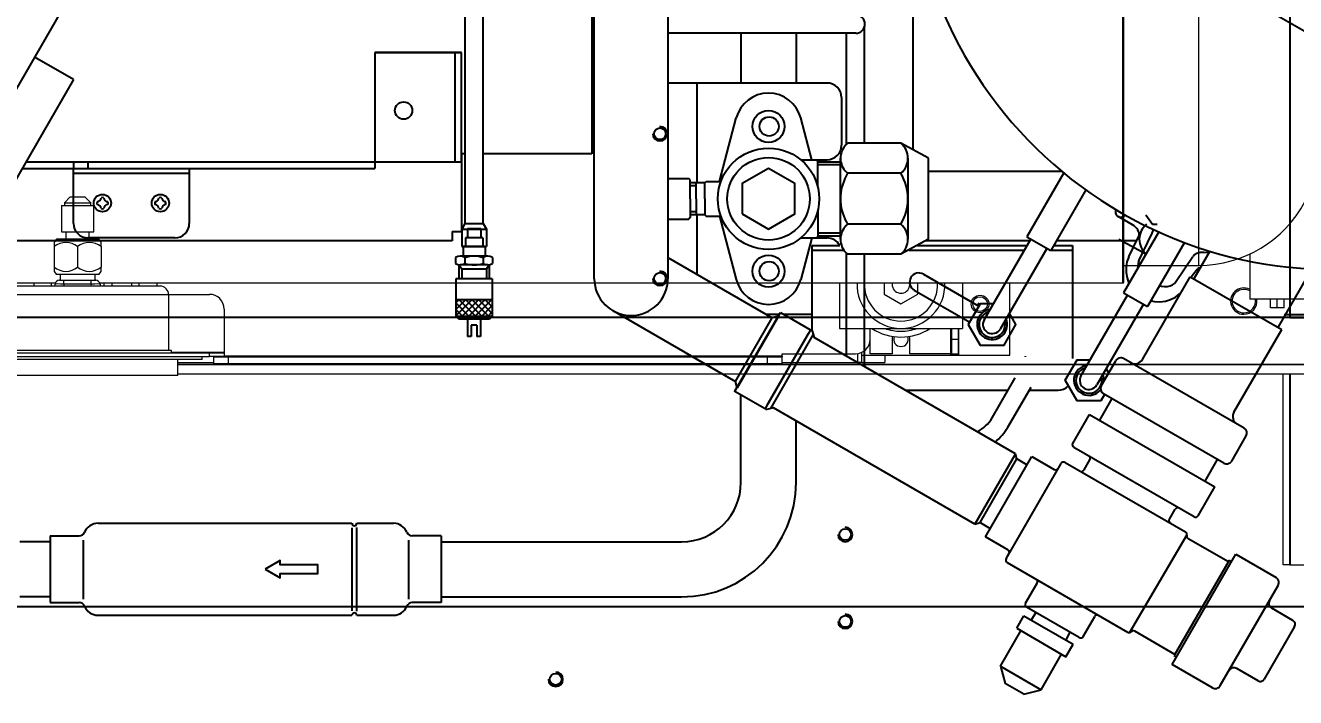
# Model space of a CAD drawing. Header units: millimetres. Extents: x 0 to 31017, y 0 to 21335.
# Drawn here: x 26937.49 to 26981.35, y 3353.43 to 3376.66 of the extents above; entities that cross this region are included whole.
import ezdxf
from ezdxf import colors
from ezdxf.entities.mleader import LeaderData, LeaderLine
from ezdxf.enums import TextEntityAlignment as Align
from ezdxf.math import Vec2, Vec3

# ---------------------------------------------------------------- set-up
doc = ezdxf.new("R2010")
doc.units = ezdxf.units.MM
doc.layers.add('DIM', color=2, linetype='Continuous')
doc.styles.get("Standard").update_dxf_attribs({"font": 'arial.ttf'})

# ---------------------------------------------------------------- blocks, each defined once
blk = doc.blocks.new('3F機組圖灰底')
at = {"layer": 'DIM'}
h = blk.add_hatch(dxfattribs=at)
h.set_pattern_fill('ANSI37', color=8, scale=0.05, angle=-90, style=0)
h.set_pattern_definition([(315, (106529.99137, -45593.9639), (0.1122532, 0.1122532), []), (45, (106529.99137, -45593.9639), (-0.1122532, 0.1122532), [])])
h.paths.add_polyline_path([(106541.206, -45606.156), (106541.206, -45606.726), (106541.836, -45606.726), (106541.836, -45606.156)])
h.paths.add_polyline_path([(106540.576, -45606.156), (106540.576, -45606.726), (106541.206, -45606.726), (106541.206, -45606.156)])
at = {"color": 8, "linetype": 'Continuous', "lineweight": 15}
for p, q in [((106563.609, -45605.57), (106563.609, -45580.376)), ((106563.639, -45605.54), (106563.639, -45580.407)), ((106566.236, -45604.963), (106566.236, -45580.983)), ((106527.265, -45602.596), (106527.062, -45602.798)), ((106527.062, -45602.798), (106527.062, -45602.899)), ((106527.062, -45602.798), (106527.518, -45602.798)), ((106527.265, -45602.596), (106527.518, -45602.596)), ((106527.518, -45602.596), (106527.77, -45602.596)), ((106527.518, -45602.798), (106527.973, -45602.798)), ((106527.973, -45602.798), (106527.77, -45602.596)), ((106527.973, -45602.899), (106527.973, -45602.798)), ((106526.961, -45602.899), (106526.961, -45603.81)), ((106526.961, -45602.899), (106527.518, -45602.899)), ((106527.518, -45602.899), (106528.074, -45602.899)), ((106528.074, -45603.81), (106528.074, -45602.899)), ((106526.785, -45604.063), (106526.708, -45604.159)), ((106528.25, -45604.063), (106526.785, -45604.063)), ((106526.961, -45603.81), (106527.518, -45603.81)), ((106527.113, -45603.81), (106527.113, -45604.063)), ((106527.518, -45603.81), (106528.074, -45603.81)), ((106527.922, -45604.063), (106527.922, -45603.81)), ((106528.327, -45604.159), (106528.25, -45604.063)), ((106526.708, -45604.167), (106526.708, -45604.316)), ((106526.708, -45604.316), (106526.708, -45605.024)), ((106527.518, -45604.316), (106527.518, -45605.024)), ((106528.327, -45604.316), (106528.327, -45604.167)), ((106528.327, -45604.316), (106528.327, -45605.024)), ((106567.99, -45604.574), (106567.99, -45606.127)), ((106526.708, -45605.024), (106526.708, -45605.172)), ((106528.327, -45605.172), (106528.327, -45605.024)), ((106563.639, -45604.963), (106566.236, -45604.963)), ((106526.708, -45605.18), (106526.785, -45605.277)), ((106528.25, -45605.277), (106526.785, -45605.277)), ((106526.91, -45605.277), (106526.91, -45605.479)), ((106528.125, -45605.479), (106528.125, -45605.277)), ((106528.25, -45605.277), (106528.327, -45605.18)), ((106530.361, -45605.682), (106524.674, -45605.682)), ((106525.423, -45605.57), (106526.755, -45605.57)), ((106526, -45605.57), (106526, -45605.682)), ((106526.735, -45605.682), (106526.743, -45605.614)), ((106526.894, -45605.479), (106527.045, -45605.479)), ((106527.045, -45605.614), (106527.037, -45605.682)), ((106527.045, -45605.479), (106527.99, -45605.479)), ((106527.045, -45605.614), (106527.045, -45605.479)), ((106527.99, -45605.614), (106527.045, -45605.614)), ((106527.99, -45605.479), (106528.141, -45605.479)), ((106527.99, -45605.614), (106527.99, -45605.479)), ((106527.998, -45605.682), (106527.99, -45605.614)), ((106528.28, -45605.57), (106563.609, -45605.57)), ((106528.292, -45605.614), (106528.3, -45605.682)), ((106528.706, -45605.682), (106528.706, -45605.57)), ((106530.249, -45605.57), (106530.249, -45605.682)), ((106553.824, -45605.57), (106553.824, -45607.139)), ((106555.367, -45605.57), (106555.367, -45605.957)), ((106556.531, -45605.957), (106556.531, -45605.57)), ((106558.074, -45605.57), (106558.074, -45607.139)), ((106559.713, -45608.069), (106559.713, -45605.57)), ((106530.664, -45605.985), (106524.371, -45605.985)), ((106530.664, -45605.965), (106532.071, -45605.965)), ((106530.664, -45607.908), (106530.664, -45605.985)), ((106555.367, -45605.957), (106555.949, -45606.293)), ((106555.949, -45606.293), (106556.531, -45605.957)), ((106574.061, -45606.127), (106567.99, -45606.127)), ((106568.703, -45606.43), (106568.703, -45606.127)), ((106568.94, -45606.43), (106568.94, -45606.127)), ((106569.176, -45606.43), (106569.176, -45606.127)), ((106532.577, -45606.471), (106532.577, -45607.968)), ((106568.94, -45606.43), (106568.703, -45606.43)), ((106569.176, -45606.43), (106568.94, -45606.43)), ((106553.824, -45607.139), (106558.074, -45607.139)), ((106554.887, -45607.508), (106554.887, -45607.139)), ((106557.669, -45608.014), (106557.669, -45607.139)), ((106557.69, -45607.139), (106557.69, -45607.508)), ((106557.922, -45607.139), (106557.922, -45607.508)), ((106557.942, -45608.069), (106557.942, -45607.139)), ((106554.887, -45608.014), (106554.887, -45607.508)), ((106555.646, -45607.513), (106555.646, -45608.014)), ((106556.253, -45608.014), (106556.253, -45607.513)), ((106557.69, -45607.508), (106557.69, -45608.014)), ((106557.69, -45607.508), (106557.922, -45607.508)), ((106557.922, -45607.508), (106557.922, -45608.014)), ((106513.494, -45607.989), (106532.071, -45607.989)), ((106530.765, -45607.908), (106524.27, -45607.908)), ((106530.765, -45607.989), (106530.765, -45607.908)), ((106532.577, -45607.968), (106530.765, -45607.968)), ((106532.071, -45607.989), (106532.577, -45607.989)), ((106532.071, -45608.11), (106532.071, -45607.989)), ((106532.577, -45607.989), (106532.577, -45607.968)), ((106532.577, -45607.989), (106532.577, -45608.11)), ((106551.851, -45608.1), (106532.577, -45608.1)), ((106551.851, -45608.014), (106554.381, -45608.014)), ((106551.851, -45608.1), (106551.851, -45608.014)), ((106551.851, -45608.1), (106551.851, -45608.12)), ((106554.462, -45608.322), (106554.462, -45608.007)), ((106554.583, -45607.972), (106554.583, -45608.322)), ((106554.583, -45608.069), (106555.393, -45608.069)), ((106555.646, -45608.014), (106554.887, -45608.014)), ((106555.393, -45608.069), (106557.669, -45608.069)), ((106555.393, -45608.069), (106555.393, -45608.322)), ((106557.669, -45608.014), (106556.253, -45608.014)), ((106557.669, -45608.014), (106557.69, -45608.014)), ((106557.669, -45608.069), (106557.669, -45608.014)), ((106557.669, -45608.069), (106557.922, -45608.069)), ((106557.69, -45608.014), (106557.922, -45608.014)), ((106557.922, -45608.069), (106557.922, -45608.014)), ((106557.922, -45608.069), (106557.942, -45608.069)), ((106557.942, -45608.069), (106559.713, -45608.069)), ((106513.494, -45608.11), (106532.071, -45608.11)), ((106531.818, -45608.211), (106523.217, -45608.211)), ((106530.983, -45608.768), (106530.983, -45608.211)), ((106530.983, -45608.322), (106532.222, -45608.322)), ((106657.393, -45608.383), (106530.983, -45608.383)), ((106657.393, -45608.403), (106530.983, -45608.403)), ((106531.818, -45608.211), (106531.818, -45608.11)), ((106532.577, -45608.11), (106532.071, -45608.11)), ((106532.222, -45608.12), (106532.222, -45608.11)), ((106532.222, -45608.353), (106532.222, -45608.12)), ((106532.222, -45608.12), (106532.728, -45608.12)), ((106532.222, -45608.353), (106532.728, -45608.353)), ((106532.728, -45608.12), (106551.345, -45608.12)), ((106532.728, -45608.353), (106532.728, -45608.12)), ((106532.728, -45608.353), (106551.345, -45608.353)), ((106551.345, -45608.12), (106551.851, -45608.12)), ((106551.345, -45608.353), (106551.345, -45608.12)), ((106551.345, -45608.353), (106551.851, -45608.353)), ((106551.851, -45608.353), (106551.851, -45608.12)), ((106551.851, -45608.322), (106554.462, -45608.322)), ((106554.583, -45608.322), (106554.462, -45608.322)), ((106554.583, -45608.322), (106555.393, -45608.322)), ((106530.983, -45608.768), (106524.052, -45608.768)), ((106657.393, -45608.727), (106530.983, -45608.727)), ((106569.143, -45615.304), (106569.143, -45608.727)), ((106569.376, -45615.304), (106569.376, -45608.727)), ((106569.396, -45615.304), (106569.396, -45608.727)), ((106569.376, -45615.304), (106569.143, -45615.304)), ((106569.376, -45615.304), (106569.396, -45615.304)), ((106569.396, -45615.304), (106579.474, -45615.304))]:
    blk.add_line(p, q, dxfattribs=at)
at = {"color": 8}
for points in [[(106454.375, -45554.263), (106694.375, -45554.263), (106694.375, -45616.763), (106454.375, -45616.763)], [(106464.375, -45564.263), (106684.375, -45564.263), (106684.375, -45606.763), (106464.375, -45606.763)], [(106579.375, -45564.263), (106569.375, -45564.263), (106569.375, -45606.763), (106579.375, -45606.763)]]:
    blk.add_lwpolyline(points, close=True, dxfattribs=at)
at = {"color": 8, "linetype": 'Continuous', "lineweight": 15}
for radius in [0.304, 0.253]:
    blk.add_circle((106558.681, -45606.299), radius, dxfattribs=at)
for centre, radius, start, end in [((106566.236, -45600.815), 4.148, 270, 331.9854), ((106527.113, -45604.806), 0.636, 50.4555, 129.5445), ((106527.922, -45604.806), 0.636, 50.4551, 129.5449), ((106527.113, -45604.534), 0.636, 230.4556, 309.5444), ((106527.922, -45604.534), 0.636, 230.4554, 309.5446), ((106528.125, -45605.621), 1.518, 178.0898, 182.2924), ((106526.894, -45605.631), 0.152, 90, 173.3818), ((106528.141, -45605.631), 0.152, 6.6182, 90), ((106528.125, -45605.621), 0.304, 348.463, 9.5941), ((106528.125, -45605.621), 1.265, 357.2487, 2.2924), ((106528.125, -45605.621), 1.518, 357.7076, 1.9102), ((106530.361, -45605.985), 0.304, 0, 90), ((106555.949, -45605.621), 1.518, 178.0898, 270), ((106555.949, -45605.621), 1.265, 177.7076, 270), ((106555.949, -45605.621), 0.304, 170.4059, 209.5604), ((106555.949, -45605.621), 0.304, 209.5604, 9.5941), ((106555.949, -45605.621), 1.518, 270, 1.9102), ((106555.949, -45605.621), 1.265, 270, 2.2924), ((106563.609, -45605.54), 0.0304, 270, 0), ((106567.787, -45606.198), 0.455, 63.6122, 270), ((106567.787, -45606.198), 0.405, 60, 270), ((106532.071, -45606.471), 0.506, 0, 90), ((106567.787, -45606.198), 0.455, 270, 8.949), ((106567.787, -45606.198), 0.405, 270, 10.0787), ((106555.949, -45605.621), 1.821, 236.4427, 303.5573), ((106555.949, -45605.621), 1.619, 249.6359, 270), ((106555.949, -45605.621), 1.619, 270, 290.3641), ((106554.381, -45607.508), 0.506, 270, 0), ((106555.949, -45607.513), 0.304, 161.9902, 180), ((106555.949, -45607.513), 0.253, 160.0254, 270), ((106555.949, -45607.513), 0.253, 270, 19.9746), ((106555.949, -45607.513), 0.304, 0, 18.0098)]:
    blk.add_arc(centre, radius, start, end, dxfattribs=at)
for centre, major_axis, start_param, end_param in [((106527.047, -45605.631), (0.304, -0.017), 1.580759, 3.138272), ((106527.988, -45605.631), (0.304, 0.017), 0.003321, 1.560834)]:
    blk.add_ellipse(centre, major_axis=major_axis, ratio=0.057055, start_param=start_param, end_param=end_param, dxfattribs=at)
at = {"layer": 'DIM', "color": 8}
for p, q in [((106542.532, -45569.186), (106523.632, -45601.922)), ((106545.275, -45572.113), (106545.275, -45601.113)), ((106545.359, -45605.427), (106545.359, -45576.927)), ((106547.899, -45576.927), (106547.899, -45605.427)), ((106559.656, -45590.965), (106578.632, -45601.922)), ((106556.375, -45600.98), (106556.375, -45592.544)), ((106540.889, -45595.813), (106540.889, -45603.516)), ((106541.524, -45603.516), (106541.524, -45595.813)), ((106554.388, -45596.944), (106547.878, -45596.944)), ((106550.422, -45596.944), (106550.422, -45598.663)), ((106552.327, -45596.944), (106552.327, -45598.663)), ((106554.057, -45596.944), (106554.057, -45600.79)), ((106554.692, -45600.744), (106554.692, -45596.718)), ((106527.375, -45598.54), (106526.032, -45597.765)), ((106537.775, -45597.613), (106540.775, -45597.613)), ((106540.775, -45597.613), (106537.775, -45597.613)), ((106537.775, -45597.613), (106537.775, -45601.613)), ((106540.545, -45597.613), (106540.545, -45601.383)), ((106540.775, -45601.113), (106540.775, -45597.613)), ((106540.775, -45601.383), (106540.775, -45597.613)), ((106527.375, -45598.54), (106525.275, -45602.177)), ((106553.395, -45598.663), (106547.899, -45598.663)), ((106548.895, -45598.663), (106548.895, -45602.113)), ((106553.895, -45599.163), (106553.895, -45600.813)), ((106549.683, -45602.063), (106550.263, -45599.869)), ((106552.868, -45601.313), (106552.487, -45599.869)), ((106554.692, -45600.744), (106554.109, -45600.744)), ((106555.943, -45600.744), (106554.692, -45600.744)), ((106556.894, -45601.263), (106555.943, -45600.744)), ((106525.733, -45601.383), (106540.775, -45601.383)), ((106527.375, -45601.383), (106527.375, -45601.613)), ((106527.875, -45601.383), (106527.875, -45601.613)), ((106540.775, -45601.113), (106540.775, -45603.793)), ((106540.889, -45601.113), (106540.775, -45601.113)), ((106545.275, -45601.113), (106541.524, -45601.113)), ((106552.488, -45601.313), (106553.025, -45601.313)), ((106553.075, -45601.363), (106553.025, -45601.313)), ((106553.025, -45601.313), (106553.395, -45601.313)), ((106553.075, -45602.247), (106553.075, -45601.363)), ((106553.075, -45601.383), (106553.86, -45601.383)), ((106553.075, -45601.483), (106553.86, -45601.483)), ((106553.86, -45604.062), (106553.86, -45601.263)), ((106556.192, -45604.062), (106556.192, -45601.263)), ((106556.894, -45604.062), (106556.894, -45601.263)), ((106525.6, -45601.613), (106527.375, -45601.613)), ((106527.375, -45603.513), (106527.375, -45601.613)), ((106527.375, -45601.613), (106531.375, -45601.613)), ((106527.375, -45601.613), (106537.775, -45601.613)), ((106527.375, -45601.773), (106531.375, -45601.773)), ((106531.375, -45601.613), (106531.375, -45603.513)), ((106547.899, -45601.963), (106548.625, -45601.963)), ((106548.675, -45602.013), (106548.625, -45601.963)), ((106554.692, -45601.782), (106554.109, -45601.782)), ((106555.943, -45601.782), (106554.692, -45601.782)), ((106556.894, -45601.71), (106561.495, -45601.71)), ((106561.568, -45601.77), (106560.293, -45603.977)), ((106548.675, -45602.663), (106548.675, -45602.013)), ((106549.175, -45602.113), (106548.675, -45602.113)), ((106548.875, -45602.213), (106548.675, -45602.213)), ((106548.875, -45602.663), (106548.875, -45602.113)), ((106549.175, -45602.113), (106549.225, -45602.063)), ((106549.175, -45602.663), (106549.175, -45602.113)), ((106549.225, -45602.063), (106549.731, -45602.063)), ((106562.33, -45602.356), (106561.119, -45604.454)), ((106540.775, -45602.613), (106540.775, -45602.613)), ((106548.675, -45602.663), (106548.675, -45603.313)), ((106548.875, -45602.663), (106548.875, -45603.213)), ((106549.175, -45602.663), (106549.175, -45603.213)), ((106548.875, -45603.113), (106548.675, -45603.113)), ((106549.175, -45603.213), (106548.675, -45603.213)), ((106548.895, -45603.213), (106548.895, -45605.269)), ((106549.175, -45603.213), (106549.225, -45603.263)), ((106549.225, -45603.263), (106549.731, -45603.263)), ((106549.683, -45603.263), (106550.263, -45605.456)), ((106553.075, -45603.078), (106553.075, -45603.963)), ((106563.944, -45603.565), (106563.443, -45603.276)), ((106564.409, -45603.215), (106564.636, -45603.539)), ((106540.889, -45603.516), (106540.781, -45603.716)), ((106540.781, -45603.716), (106541.631, -45603.716)), ((106540.781, -45603.716), (106540.781, -45604.316)), ((106540.889, -45603.516), (106541.524, -45603.516)), ((106540.976, -45603.696), (106540.976, -45604.006)), ((106541.436, -45603.696), (106540.976, -45603.696)), ((106541.436, -45603.696), (106541.436, -45604.006)), ((106541.524, -45603.516), (106541.631, -45603.716)), ((106541.631, -45603.716), (106541.631, -45604.316)), ((106547.899, -45603.363), (106548.625, -45603.363)), ((106548.675, -45603.313), (106548.625, -45603.363)), ((106554.692, -45603.543), (106554.109, -45603.543)), ((106555.943, -45603.543), (106554.692, -45603.543)), ((106564.636, -45603.539), (106564.799, -45603.539)), ((106540.455, -45604.113), (106522.527, -45604.113)), ((106530.875, -45604.013), (106527.875, -45604.013)), ((106540.455, -45603.793), (106540.455, -45604.113)), ((106540.455, -45603.793), (106540.775, -45603.793)), ((106540.906, -45604.006), (106540.906, -45604.316)), ((106541.506, -45604.006), (106540.906, -45604.006)), ((106541.506, -45604.006), (106541.506, -45604.316)), ((106552.868, -45604.013), (106552.487, -45605.456)), ((106552.488, -45604.013), (106553.025, -45604.013)), ((106553.075, -45603.963), (106553.025, -45604.013)), ((106553.025, -45604.013), (106553.395, -45604.013)), ((106553.075, -45603.843), (106553.86, -45603.843)), ((106553.075, -45603.943), (106553.86, -45603.943)), ((106556.894, -45604.062), (106555.943, -45604.581)), ((106560.395, -45604.113), (106556.801, -45604.113)), ((106558.822, -45606.846), (106560.431, -45604.057)), ((106560.293, -45603.977), (106561.119, -45604.454)), ((106564.087, -45604.113), (106561.316, -45604.113)), ((106563.476, -45604.062), (106564.426, -45604.581)), ((106564.847, -45603.809), (106563.636, -45605.907)), ((106563.816, -45604.673), (106564.164, -45603.953)), ((106564.159, -45604.81), (106564.625, -45603.846)), ((106540.781, -45604.316), (106541.631, -45604.316)), ((106540.826, -45604.316), (106540.826, -45604.646)), ((106541.586, -45604.316), (106540.826, -45604.316)), ((106541.586, -45604.316), (106541.586, -45604.646)), ((106552.875, -45604.273), (106552.875, -45607.22)), ((106552.875, -45604.273), (106553.834, -45604.273)), ((106552.875, -45604.433), (106553.973, -45604.433)), ((106554.057, -45604.535), (106554.057, -45606.561)), ((106554.692, -45604.581), (106554.109, -45604.581)), ((106554.692, -45608.375), (106554.692, -45604.581)), ((106555.943, -45604.581), (106554.692, -45604.581)), ((106556.215, -45604.433), (106560.215, -45604.433)), ((106556.508, -45604.273), (106560.307, -45604.273)), ((106560.981, -45604.375), (106559.372, -45607.163)), ((106561.131, -45604.433), (106561.875, -45604.433)), ((106561.223, -45604.273), (106561.875, -45604.273)), ((106561.875, -45604.273), (106561.875, -45608.18)), ((106565.735, -45604.176), (106564.461, -45606.384)), ((106566.619, -45604.471), (106566.066, -45605.429)), ((106540.571, -45604.696), (106540.571, -45604.896)), ((106540.781, -45605.097), (106540.681, -45604.942)), ((106540.681, -45604.942), (106540.681, -45605.426)), ((106541.683, -45604.646), (106540.73, -45604.646)), ((106541.683, -45604.946), (106540.73, -45604.946)), ((106540.889, -45604.696), (106540.889, -45604.896)), ((106541.524, -45604.696), (106541.524, -45604.896)), ((106541.631, -45605.097), (106541.731, -45604.942)), ((106541.731, -45604.942), (106541.731, -45605.426)), ((106541.841, -45604.696), (106541.841, -45604.896)), ((106547.899, -45604.693), (106551.5, -45606.773)), ((106565.431, -45605.544), (106566.032, -45604.659)), ((106540.576, -45605.426), (106540.576, -45606.726)), ((106541.836, -45605.426), (106540.576, -45605.426)), ((106541.631, -45605.097), (106540.781, -45605.097)), ((106540.781, -45605.097), (106540.781, -45605.426)), ((106541.631, -45605.097), (106541.631, -45605.426)), ((106541.836, -45605.426), (106541.836, -45606.726)), ((106556.725, -45605.268), (106558.639, -45606.373)), ((106564.286, -45608.212), (106565.936, -45605.354)), ((106565.936, -45605.354), (106569.097, -45607.179)), ((106570.141, -45605.071), (106568.967, -45607.104)), ((106556.407, -45605.818), (106558.321, -45606.923)), ((106563.636, -45605.907), (106564.461, -45606.384)), ((106541.836, -45606.156), (106540.576, -45606.156)), ((106558.67, -45606.318), (106558.602, -45606.279)), ((106562.164, -45608.775), (106563.773, -45605.987)), ((106564.323, -45606.304), (106562.714, -45609.093)), ((106540.676, -45606.826), (106540.576, -45606.726)), ((106541.836, -45606.726), (106540.576, -45606.726)), ((106541.836, -45606.726), (106541.736, -45606.826)), ((106545.994, -45606.527), (106550.23, -45608.972)), ((106550.217, -45609.311), (106551.787, -45606.592)), ((106550.23, -45608.972), (106551.5, -45606.773)), ((106551.716, -45606.715), (106550.288, -45609.189)), ((106551.746, -45606.663), (106551.309, -45606.663)), ((106551.716, -45606.715), (106551.5, -45606.773)), ((106551.787, -45606.592), (106552.884, -45607.225)), ((106552.875, -45606.663), (106551.909, -45606.663)), ((106554.057, -45606.373), (106554.057, -45608.099)), ((106569.184, -45606.663), (106569.884, -45606.663)), ((106541.736, -45606.826), (106540.676, -45606.826)), ((106540.981, -45606.826), (106540.981, -45607.426)), ((106541.106, -45607.026), (106541.106, -45607.426)), ((106541.306, -45607.026), (106541.106, -45607.026)), ((106541.306, -45607.026), (106541.306, -45607.426)), ((106541.431, -45606.826), (106541.431, -45607.426)), ((106552.826, -45607.192), (106551.256, -45609.911)), ((106552.884, -45607.225), (106552.946, -45607.457)), ((106567.447, -45610.037), (106569.097, -45607.179)), ((106541.106, -45607.426), (106540.981, -45607.426)), ((106541.431, -45607.426), (106541.306, -45607.426)), ((106551.327, -45609.789), (106552.755, -45607.315)), ((106551.455, -45609.907), (106552.922, -45607.367)), ((106559.903, -45611.474), (106552.946, -45607.457)), ((106548.494, -45607.97), (106550.23, -45608.972)), ((106562.865, -45609.123), (106563.365, -45608.257)), ((106567.795, -45610.584), (106563.627, -45608.178)), ((106550.288, -45609.189), (106550.23, -45608.972)), ((106559.093, -45610.234), (106559.893, -45608.848)), ((106550.217, -45609.311), (106551.314, -45609.944)), ((106556.09, -45609.273), (106559.648, -45609.273)), ((106559.643, -45610.551), (106560.443, -45609.166)), ((106560.382, -45609.273), (106561.375, -45609.273)), ((106562.864, -45609.125), (106562.865, -45609.123)), ((106567.095, -45611.797), (106562.938, -45609.397)), ((106550.422, -45612.463), (106550.422, -45609.43)), ((106563.233, -45609.567), (106562.8, -45610.317)), ((106551.546, -45609.882), (106551.314, -45609.944)), ((106558.503, -45613.899), (106551.546, -45609.882)), ((106561.878, -45611.113), (106562.453, -45610.117)), ((106562.453, -45610.117), (106566.783, -45612.617)), ((106552.327, -45612.463), (106552.327, -45610.333)), ((106567.368, -45611.723), (106567.868, -45610.857)), ((106559.903, -45611.474), (106558.503, -45613.899)), ((106558.862, -45614.337), (106560.462, -45611.566)), ((106559.951, -45611.652), (106559.903, -45611.474)), ((106560.462, -45611.566), (106561.242, -45612.016)), ((106566.072, -45613.65), (106561.915, -45611.25)), ((106558.681, -45613.852), (106559.951, -45611.652)), ((106559.578, -45615.097), (106561.478, -45611.806)), ((106560.297, -45611.852), (106559.951, -45611.652)), ((106561.615, -45611.77), (106565.772, -45614.17)), ((106562.271, -45612.033), (106562.471, -45611.687)), ((106566.87, -45611.667), (106566.437, -45612.417)), ((106566.208, -45613.613), (106566.783, -45612.617)), ((106565.216, -45613.733), (106565.416, -45613.387)), ((106528.223, -45613.875), (106536.992, -45613.875)), ((106536.99, -45614.032), (106536.99, -45616.896)), ((106537.149, -45614.022), (106537.149, -45616.907)), ((106537.158, -45613.875), (106538.427, -45613.875)), ((106558.503, -45613.899), (106558.681, -45613.852)), ((106558.681, -45613.852), (106559.027, -45614.052)), ((106526.575, -45614.51), (106525.525, -45614.51)), ((106526.575, -45614.31), (106526.575, -45616.615)), ((106526.575, -45614.31), (106527.575, -45614.31)), ((106527.711, -45614.458), (106527.711, -45616.494)), ((106538.939, -45614.458), (106538.939, -45616.494)), ((106540.075, -45614.31), (106539.075, -45614.31)), ((106540.075, -45614.31), (106540.075, -45616.615)), ((106540.075, -45614.51), (106548.375, -45614.51)), ((106559.642, -45614.787), (106558.862, -45614.337)), ((106563.84, -45617.654), (106565.818, -45614.283)), ((106565.864, -45614.396), (106567.256, -45615.2)), ((106559.578, -45615.097), (106559.678, -45614.924)), ((106565.317, -45618.757), (106567.517, -45614.946)), ((106567.517, -45614.946), (106568.903, -45615.746)), ((106559.615, -45615.234), (106563.772, -45617.634)), ((106567.281, -45615.156), (106565.381, -45618.447)), ((106567.367, -45615.206), (106567.281, -45615.156)), ((106560.247, -45616.638), (106560.647, -45615.945)), ((106526.575, -45616.415), (106525.525, -45616.415)), ((106540.075, -45616.415), (106548.375, -45616.415)), ((106566.976, -45619.484), (106568.976, -45616.02)), ((106526.575, -45616.615), (106527.575, -45616.615)), ((106540.075, -45616.615), (106539.075, -45616.615)), ((106562.103, -45617.825), (106560.284, -45616.775)), ((106569.485, -45617.237), (106568.749, -45616.812)), ((106528.223, -45617.05), (106536.992, -45617.05)), ((106537.158, -45617.05), (106538.427, -45617.05)), ((106559.945, -45617.503), (106560.195, -45617.07)), ((106560.195, -45617.07), (106561.892, -45618.05)), ((106560.607, -45616.961), (106560.449, -45617.217)), ((106562.239, -45617.788), (106562.639, -45617.095)), ((106559.384, -45618.813), (106560.092, -45617.588)), ((106559.945, -45617.503), (106561.642, -45618.483)), ((106561.779, -45617.638), (106561.637, -45617.903)), ((106563.917, -45617.606), (106563.84, -45617.654)), ((106565.406, -45618.404), (106564.02, -45617.604)), ((106569.54, -45617.442), (106568.49, -45619.261)), ((106561.642, -45618.483), (106561.892, -45618.05)), ((106560.787, -45619.623), (106561.495, -45618.398)), ((106565.467, -45618.497), (106565.381, -45618.447)), ((106559.384, -45618.813), (106560.787, -45619.623)), ((106559.384, -45618.813), (106559.544, -45619.407)), ((106566.703, -45619.557), (106565.317, -45618.757)), ((106568.285, -45619.316), (106567.549, -45618.891)), ((106560.193, -45619.782), (106559.544, -45619.407)), ((106560.193, -45619.782), (106560.787, -45619.623))]:
    blk.add_line(p, q, dxfattribs=at)
blk.add_lwpolyline([(106550.466, -45603.188), (106551.375, -45603.713), (106552.284, -45603.188), (106552.284, -45602.138), (106551.375, -45601.613), (106550.466, -45602.138)], close=True, dxfattribs=at)
for points in [[(106563.359, -45603.051), (106563.356, -45603.099), (106563.36, -45603.144), (106563.37, -45603.185), (106563.388, -45603.222), (106563.412, -45603.252), (106563.441, -45603.275), (106563.475, -45603.29), (106563.512, -45603.296), (106563.552, -45603.294), (106563.594, -45603.284), (106563.635, -45603.266), (106563.675, -45603.24), (106563.68, -45603.236)], [(106564.154, -45603.975), (106564.17, -45603.934), (106564.176, -45603.889), (106564.171, -45603.841), (106564.156, -45603.79), (106564.13, -45603.74), (106564.094, -45603.69), (106564.051, -45603.644), (106564, -45603.602), (106563.944, -45603.565)], [(106564.625, -45603.845), (106564.654, -45603.76), (106564.656, -45603.736)], [(106566.56, -45604.527), (106566.408, -45604.513), (106566.275, -45604.521), (106566.165, -45604.55), (106566.081, -45604.6), (106566.033, -45604.658)], [(106563.816, -45604.673), (106563.752, -45604.845), (106563.72, -45605.026), (106563.72, -45605.211), (106563.754, -45605.395), (106563.82, -45605.588)], [(106564.159, -45604.81), (106564.135, -45604.885), (106564.116, -45605.075)], [(106566.294, -45605.033), (106566.214, -45605.072), (106566.179, -45605.101), (106565.974, -45605.376)], [(106564.576, -45606.185), (106564.702, -45606.212), (106564.892, -45606.222), (106565.079, -45606.199), (106565.258, -45606.144), (106565.423, -45606.059), (106565.57, -45605.947), (106565.634, -45605.876)], [(106564.875, -45605.667), (106564.932, -45605.681), (106565.045, -45605.694), (106565.151, -45605.691), (106565.246, -45605.671), (106565.328, -45605.636), (106565.394, -45605.587), (106565.431, -45605.544)]]:
    blk.add_lwpolyline(points, dxfattribs=at)
at = {"layer": 'DIM', "color": 8, "flags": 128}
for points in [[(106559.141, -45606.292), (106558.685, -45606.292), (106558.274, -45607.004), (106558.685, -45607.716), (106559.507, -45607.716), (106559.918, -45607.004), (106559.691, -45606.61)], [(106562.98, -45609.421), (106562.85, -45609.646), (106562.028, -45609.646), (106561.617, -45608.934), (106562.028, -45608.222), (106562.483, -45608.222)], [(106563.033, -45608.54), (106563.117, -45608.686)]]:
    blk.add_lwpolyline(points, dxfattribs=at)
blk.add_lwpolyline([(106533.996, -45615.463), (106534.516, -45615.763), (106534.516, -45615.613), (106535.816, -45615.613), (106535.816, -45615.313), (106534.516, -45615.313), (106534.516, -45615.163)], close=True, dxfattribs=at)
at = {"layer": 'DIM', "color": 8}
for centre, radius in [((106538.775, -45599.613), 0.3), ((106551.375, -45600.163), 0.55), ((106547.625, -45600.413), 0.2), ((106551.395, -45600.163), 0.332), ((106551.375, -45602.663), 1.75), ((106551.375, -45602.663), 1.425), ((106528.375, -45602.813), 0.3), ((106530.375, -45602.813), 0.3), ((106551.375, -45605.163), 0.55), ((106551.395, -45605.163), 0.332), ((106547.625, -45605.413), 0.2), ((106554.025, -45614.263), 0.2), ((106554.025, -45617.263), 0.2), ((106544.025, -45619.263), 0.2), ((106544.025, -45619.263), 0.2)]:
    blk.add_circle(centre, radius, dxfattribs=at)
for centre, radius, start, end in [((106570.877, -45590.453), 14.654, 188.887, 291.113), ((106554.388, -45596.627), 0.317, 270, 90), ((106553.395, -45599.163), 0.5, 0, 90), ((106551.375, -45600.163), 1.15, 14.8002, 165.1998), ((106547.625, -45600.413), 0.25, 180, 90), ((106553.395, -45600.813), 0.5, 270, 0), ((106554.527, -45601.263), 0.666, 134.7813, 225.2187), ((106554.527, -45601.263), 0.666, 128.8662, 134.7813), ((106555.525, -45601.263), 0.666, 308.8662, 51.1338), ((106555.546, -45602.663), 1.685, 152.0218, 207.9782), ((106554.527, -45601.263), 0.666, 225.2187, 231.1338), ((106555.546, -45602.663), 1.685, 148.509, 152.0218), ((106554.506, -45602.663), 1.685, 328.509, 31.491), ((106528.375, -45602.813), 0.194, 165.0575, 194.9425), ((106528.188, -45602.625), 0.137, 270, 0), ((106528.375, -45602.813), 0.194, 75.0575, 104.9425), ((106528.562, -45602.625), 0.137, 180, 270), ((106528.375, -45602.813), 0.194, 345.0575, 14.9425), ((106530.375, -45602.813), 0.194, 165.0575, 194.9425), ((106530.188, -45602.625), 0.137, 270, 0), ((106530.375, -45602.813), 0.194, 75.0575, 104.9425), ((106530.562, -45602.625), 0.137, 180, 270), ((106530.375, -45602.813), 0.194, 345.0575, 14.9425), ((106528.188, -45603), 0.137, 0, 90), ((106528.375, -45602.813), 0.194, 255.0575, 284.9425), ((106528.562, -45603), 0.137, 90, 180), ((106530.188, -45603), 0.137, 0, 90), ((106530.375, -45602.813), 0.194, 255.0575, 284.9425), ((106530.562, -45603), 0.137, 90, 180), ((106527.875, -45603.513), 0.5, 180, 270), ((106530.875, -45603.513), 0.5, 270, 0), ((106554.527, -45604.062), 0.666, 134.7813, 225.2187), ((106555.546, -45602.663), 1.685, 207.9782, 211.491), ((106554.527, -45604.062), 0.666, 128.8662, 134.7813), ((106555.525, -45604.062), 0.666, 308.8662, 51.1338), ((106564.845, -45604.062), 0.666, 128.8662, 231.1338), ((106553.395, -45604.513), 0.5, 28.6854, 90), ((106554.527, -45604.062), 0.666, 225.2187, 231.1338), ((106540.73, -45604.923), 0.277, 55.0397, 124.9603), ((106540.73, -45604.669), 0.277, 235.0397, 304.9603), ((106541.206, -45605.68), 1.033, 72.1034, 107.8966), ((106541.206, -45603.913), 1.033, 252.1034, 287.8966), ((106541.683, -45604.923), 0.277, 55.0397, 124.9603), ((106541.683, -45604.669), 0.277, 235.0397, 304.9603), ((106546.629, -45605.427), 1.27, 180, 0), ((106547.625, -45605.413), 0.25, 180, 90), ((106551.375, -45605.163), 1.15, 194.8002, 345.1998), ((106556.566, -45605.543), 0.318, 60, 240), ((106559.096, -45607.004), 0.521, 97.5507, 22.4119), ((106559.096, -45607.004), 0.45, 104.8474, 15.1026), ((106559.096, -45607.004), 0.318, 150, 330), ((106560.233, -45608.112), 0.02, 330, 60), ((106555.875, -45608.375), 1.183, 180, 184.4806), ((106562.439, -45608.934), 0.521, 97.5627, 320.7419), ((106562.439, -45608.934), 0.45, 104.863, 15.1026), ((106563.538, -45608.357), 0.2, 60, 150), ((106564.026, -45608.062), 0.3, 240, 330), ((106562.439, -45608.934), 0.318, 150, 330), ((106562.439, -45608.934), 0.521, 357.0723, 22.4119), ((106561.375, -45608.773), 0.5, 270, 314.9072), ((106563.038, -45609.223), 0.2, 150, 240), ((106558.069, -45609.642), 1.183, 295.5194, 330), ((106567.706, -45610.187), 0.3, 150, 240), ((106558.069, -45609.642), 1.817, 308.3871, 330), ((106567.695, -45610.757), 0.2, 330, 60), ((106561.965, -45611.163), 0.1, 150, 240), ((106562.384, -45611.637), 0.1, 330, 60), ((106561.292, -45611.929), 0.1, 240, 330), ((106561.565, -45611.856), 0.1, 60, 150), ((106562.184, -45611.983), 0.1, 240, 330), ((106567.195, -45611.623), 0.2, 240, 330), ((106548.375, -45612.463), 2.047, 270, 0), ((106548.375, -45612.463), 3.953, 270, 0), ((106565.502, -45613.437), 0.1, 60, 150), ((106565.302, -45613.783), 0.1, 150, 240), ((106566.122, -45613.563), 0.1, 240, 330), ((106527.575, -45614.11), 0.2, 270, 337.7548), ((106528.223, -45614.375), 0.5, 90, 157.7548), ((106537.075, -45613.875), 0.0827, 180, 0), ((106538.427, -45614.375), 0.5, 22.2452, 90), ((106539.075, -45614.11), 0.2, 202.2452, 270), ((106554.025, -45614.263), 0.25, 180, 90), ((106565.722, -45614.256), 0.1, 344.4775, 60), ((106565.914, -45614.31), 0.1, 164.4775, 240), ((106559.665, -45615.147), 0.1, 150, 240), ((106559.592, -45614.874), 0.1, 330, 60), ((106560.561, -45615.895), 0.1, 330, 60), ((106568.803, -45615.92), 0.2, 330, 60), ((106527.575, -45616.815), 0.2, 22.2452, 90), ((106528.223, -45616.55), 0.5, 202.2452, 270), ((106538.427, -45616.55), 0.5, 270, 337.7548), ((106539.075, -45616.815), 0.2, 90, 157.7548), ((106560.334, -45616.688), 0.1, 150, 240), ((106568.849, -45616.639), 0.2, 150, 240), ((106537.075, -45617.05), 0.0827, 0, 180), ((106554.025, -45617.263), 0.25, 180, 90), ((106562.726, -45617.145), 0.1, 60, 150), ((106569.41, -45617.367), 0.15, 330, 60), ((106563.822, -45617.547), 0.1, 240, 285), ((106563.97, -45617.69), 0.1, 60, 123.4349), ((106562.153, -45617.738), 0.1, 240, 330), ((106544.025, -45619.263), 0.25, 180, 90), ((106544.025, -45619.263), 0.25, 180, 90), ((106567.449, -45619.064), 0.2, 60, 150), ((106566.803, -45619.384), 0.2, 240, 330), ((106568.36, -45619.186), 0.15, 240, 330)]:
    blk.add_arc(centre, radius, start, end, dxfattribs=at)
for p in [(106551.707, -45606.731), (106551.707, -45606.731), (106552.746, -45607.331), (106550.217, -45609.311), (106550.297, -45609.173)]:
    blk.add_point(p, dxfattribs=at)
blk = doc.blocks.new('_DetailCallout')
at = {"color": 0, "linetype": 'ByBlock', "lineweight": -2, "transparency": 16777216}
blk.add_line((8, 0), (-8, 0), dxfattribs=at)
blk.add_circle((0, 0), 8, dxfattribs=at)
at = {"color": 0, "transparency": 16777216}
for tag, p in [('視圖號碼', (0, 1)), ('圖紙號碼', (0, -6))]:
    blk.add_attdef(tag, text='', height=3, dxfattribs=at).set_placement(p, align=Align.CENTER)

msp = doc.modelspace()

# ---------------------------------------------------------------- block references
at = {"color": 30}
msp.add_blockref('3F機組圖灰底', (-79588.225, 48973.327), dxfattribs=at)

# ---------------------------------------------------------------- leaders
at = {"color": 54}
ml = msp.add_multileader_block('Standard', dxfattribs=at)
ml.set_content('_DetailCallout', color=54, scale=15)
ml.set_attribute('視圖號碼', '冷藏庫', width=0)
ml.set_attribute('圖紙號碼', 'A機', width=0)
ml.set_leader_properties()
ml.build(insert=Vec2(0, 0))
ml.multileader.update_dxf_attribs({"leader_type": 0})
ctx = ml.context
ctx.base_point, ctx.plane_origin = Vec3(29838.443, 5795.864), Vec3(29958.443, 5795.864)
notes = []
notes.append((ctx, [(0, (0, 0, 0), (0, 0), (1, 0), 1, [])]))
ctx.block.insert = Vec3(29958.443, 5795.864)
at = {"color": 230}
ml = msp.add_multileader_block('Standard', dxfattribs=at)
ml.set_content('_DetailCallout', color=230, scale=15)
ml.set_attribute('視圖號碼', '冷藏庫', width=0)
ml.set_attribute('圖紙號碼', 'A機', width=0)
ml.set_leader_properties()
ml.build(insert=Vec2(0, 0))
ml.multileader.update_dxf_attribs({"leader_type": 0})
ctx = ml.context
ctx.base_point, ctx.plane_origin = Vec3(29234.446, 5540.763), Vec3(29354.446, 5540.763)
notes.append((ctx, [(0, (0, 0, 0), (0, 0), (1, 0), 1, [])]))
ctx.block.insert = Vec3(29354.446, 5540.763)
at = {"color": 30}
ml = msp.add_multileader_block('Standard', dxfattribs=at)
ml.set_content('_DetailCallout', color=30, scale=15)
ml.set_attribute('視圖號碼', '冷藏庫', width=0)
ml.set_attribute('圖紙號碼', 'A', width=0)
ml.set_leader_properties()
ml.build(insert=Vec2(0, 0))
ml.multileader.update_dxf_attribs({"leader_type": 0})
ctx = ml.context
ctx.base_point, ctx.plane_origin = Vec3(29710.714, 5353.362), Vec3(29830.714, 5353.362)
notes.append((ctx, [(0, (0, 0, 0), (0, 0), (1, 0), 1, [])]))
ctx.block.insert = Vec3(29830.714, 5353.362)
ml = msp.add_multileader_block('Standard', dxfattribs=at)
ml.set_content('_DetailCallout', color=30, scale=15)
ml.set_attribute('視圖號碼', '急速庫', width=0)
ml.set_attribute('圖紙號碼', 'B', width=0)
ml.set_leader_properties()
ml.build(insert=Vec2(0, 0))
ml.multileader.update_dxf_attribs({"leader_type": 0})
ctx = ml.context
ctx.base_point, ctx.plane_origin = Vec3(27687.375, 4294.553), Vec3(27807.375, 4294.553)
notes.append((ctx, [(0, (0, 0, 0), (0, 0), (1, 0), 1, [])]))
ctx.block.insert = Vec3(27807.375, 4294.553)
ml = msp.add_multileader_block('Standard', dxfattribs=at)
ml.set_content('_DetailCallout', color=30, scale=15)
ml.set_attribute('視圖號碼', '急速庫', width=0)
ml.set_attribute('圖紙號碼', 'A-2', width=0)
ml.set_leader_properties()
ml.build(insert=Vec2(0, 0))
ml.multileader.update_dxf_attribs({"leader_type": 0})
ctx = ml.context
ctx.base_point, ctx.plane_origin = Vec3(28019.574, 4294.553), Vec3(28139.574, 4294.553)
notes.append((ctx, [(0, (0, 0, 0), (0, 0), (1, 0), 1, [])]))
ctx.block.insert = Vec3(28139.574, 4294.553)
ml = msp.add_multileader_block('Standard', dxfattribs=at)
ml.set_content('_DetailCallout', color=30, scale=15)
ml.set_attribute('視圖號碼', '急速庫', width=0)
ml.set_attribute('圖紙號碼', 'A-1', width=0)
ml.set_leader_properties()
ml.build(insert=Vec2(0, 0))
ml.multileader.update_dxf_attribs({"leader_type": 0})
ctx = ml.context
ctx.base_point, ctx.plane_origin = Vec3(28356.633, 4294.553), Vec3(28476.633, 4294.553)
notes.append((ctx, [(0, (0, 0, 0), (0, 0), (1, 0), 1, [])]))
ctx.block.insert = Vec3(28476.633, 4294.553)
at = {"color": 230}
ml = msp.add_multileader_block('Standard', dxfattribs=at)
ml.set_content('_DetailCallout', color=230, scale=15)
ml.set_attribute('視圖號碼', '急速庫', width=0)
ml.set_attribute('圖紙號碼', 'B機', width=0)
ml.set_leader_properties()
ml.build(insert=Vec2(0, 0))
ml.multileader.update_dxf_attribs({"leader_type": 0})
ctx = ml.context
ctx.base_point, ctx.plane_origin = Vec3(27021.054, 4196.215), Vec3(27141.054, 4196.215)
notes.append((ctx, [(0, (0, 0, 0), (0, 0), (1, 0), 1, [])]))
ctx.block.insert = Vec3(27141.054, 4196.215)
ml = msp.add_multileader_block('Standard', dxfattribs=at)
ml.set_content('_DetailCallout', color=230, scale=15)
ml.set_attribute('視圖號碼', '半成品', width=0)
ml.set_attribute('圖紙號碼', 'B機', width=0)
ml.set_leader_properties()
ml.build(insert=Vec2(0, 0))
ml.multileader.update_dxf_attribs({"leader_type": 0})
ctx = ml.context
ctx.base_point, ctx.plane_origin = Vec3(26744.983, 4196.215), Vec3(26864.983, 4196.215)
notes.append((ctx, [(0, (0, 0, 0), (0, 0), (1, 0), 1, [])]))
ctx.block.insert = Vec3(26864.983, 4196.215)
ml = msp.add_multileader_block('Standard', dxfattribs=at)
ml.set_content('_DetailCallout', color=230, scale=15)
ml.set_attribute('視圖號碼', '急速庫', width=0)
ml.set_attribute('圖紙號碼', 'A機', width=0)
ml.set_leader_properties()
ml.build(insert=Vec2(0, 0))
ml.multileader.update_dxf_attribs({"leader_type": 0})
ctx = ml.context
ctx.base_point, ctx.plane_origin = Vec3(27021.054, 3903.215), Vec3(27141.054, 3903.215)
notes.append((ctx, [(0, (0, 0, 0), (0, 0), (1, 0), 1, [])]))
ctx.block.insert = Vec3(27141.054, 3903.215)
ml = msp.add_multileader_block('Standard', dxfattribs=at)
ml.set_content('_DetailCallout', color=230, scale=15)
ml.set_attribute('視圖號碼', '半成品', width=0)
ml.set_attribute('圖紙號碼', 'A機', width=0)
ml.set_leader_properties()
ml.build(insert=Vec2(0, 0))
ml.multileader.update_dxf_attribs({"leader_type": 0})
ctx = ml.context
ctx.base_point, ctx.plane_origin = Vec3(26744.983, 3903.215), Vec3(26864.983, 3903.215)
notes.append((ctx, [(0, (0, 0, 0), (0, 0), (1, 0), 1, [])]))
ctx.block.insert = Vec3(26864.983, 3903.215)
for ctx, leaders in notes:
    for number, flags, end, landing, length, lines in leaders:
        leader = LeaderData()
        leader.index, (leader.has_last_leader_line, leader.has_dogleg_vector, leader.attachment_direction) = number, flags
        leader.last_leader_point, leader.dogleg_vector, leader.dogleg_length = Vec3(end), Vec3(landing), length
        for number, points, colour, breaks in lines:
            line = LeaderLine()
            line.index, line.vertices, line.color, line.breaks = number, Vec3.list(points), colors.encode_raw_color(colour), breaks
            leader.lines.append(line)
        ctx.leaders.append(leader)

doc.saveas('drawing.dxf')
